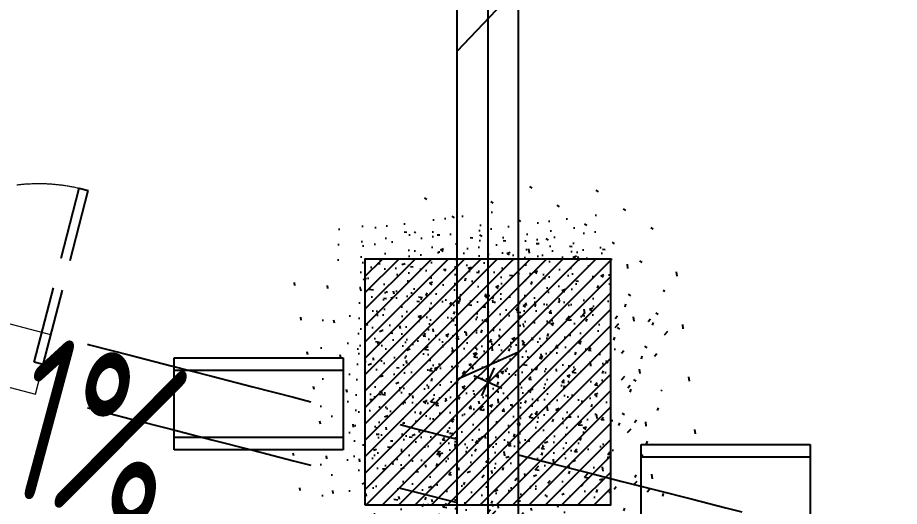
# Model space of a CAD drawing. Header units: inches. Extents: x 0 to 1813292486, y 0 to 3473589894.
# Drawn here: x 600464106 to 600466975, y 3473218413 to 3473220004 of the extents above; entities that cross this region are included whole.
import ezdxf

# ---------------------------------------------------------------- set-up
doc = ezdxf.new("R2010")
doc.units = ezdxf.units.IN
doc.header["$LTSCALE"] = 1000
doc.header["$MEASUREMENT"] = 0
doc.linetypes.add('AX-MALL-GIRD-200$0$DOTE', pattern=[2.4200000000000004, 2, -0.2, 0.02, -0.2])
doc.linetypes.add('AX-MALL-WALL-P02-QT$0$DASH', pattern=[0.35, 0.25, -0.1])
for name, color, linetype in [('A-Anno-Note', 241, 'Continuous'), ('AX-MALL-DIM-P02$0$A-Anno-Note', 241, 'Continuous'), ('AX-MALL-DIM-P02$0$A-Detl-Thin', 131, 'Continuous'), ('AX-MALL-GIRD-200$0$A-Grid', 222, 'AX-MALL-GIRD-200$0$DOTE'), ('AX-MALL-P02-200$0$A-Anno-Note', 241, 'Continuous'), ('AX-MALL-WALL-P02$0$A-Anno-Note', 241, 'Continuous'), ('AX-MALL-WALL-P02-QT$0$A-Detl-Patt', 8, 'Continuous'), ('AX-MALL-WALL-P02-QT$0$A-Detl-Thin', 131, 'Continuous'), ('AX-MALL-WALL-P02-QT$0$A-Fixt', 81, 'Continuous'), ('AX-MALL-WALL-P02-QT$0$A-Wall', 2, 'Continuous'), ('AX-MALL-WALL-P02-QT$0$A-Wall-Patt', 13, 'Continuous'), ('AX-MALL-WALL-P02-QT$0$A-Wind', 4, 'Continuous'), ('AX-MALL-WORD-P02$0$A-Spac-Iden', 231, 'Continuous'), ('AX-MALL-ZTKD-P02$0$A-Anno-Note', 241, 'Continuous'), ('SX-MALL-WALL-L-2F~3F$0$S-COLU', 30, 'Continuous'), ('SX-MALL-WALL-L-2F~3F$0$S-PATT-WALL', 83, 'Continuous'), ('SX-MALL-WALL-L-2F~3F$0$单形心', 4, 'Continuous')]:
    doc.layers.add(name, color=color, linetype=linetype)
doc.layers.add('AX-MALL-WALL-P02-QT$0$M-AUX-TO-ARCH', color=1, linetype='Continuous', plot=False)
doc.styles.add('AX-MALL-DIM-P02$0$_TCH_DIM', font='gbenor.shx')

# ---------------------------------------------------------------- blocks, each defined once
blk = doc.blocks.new('AX-MALL-WORD-P02')
at = {"layer": 'AX-MALL-WORD-P02$0$A-Spac-Iden'}
blk.add_lwpolyline([(600277928.3231541, 3473116729.902753, 0.001813914426218844), (600281156.0544207, 3473114508.913897), (600283496.7202624, 3473120792.08564), (600279935.785306, 3473122118.638401)], format="xyb", close=True, dxfattribs=at)
blk = doc.blocks.new('AX-MALL-GIRD-200')
at = {"layer": 'AX-MALL-GIRD-200$0$A-Grid'}
blk.add_line((600308063.3157052, 3473197622.839416), (600269333.7767559, 3473093659.112334), dxfattribs=at)
blk = doc.blocks.new('AX-MALL-WALL-P02-QT$0$tj')
at = {"layer": 'AX-MALL-WALL-P02-QT$0$A-Detl-Patt'}
h = blk.add_hatch(dxfattribs=at)
h.set_pattern_fill('STEEL', color=256, scale=100.0000000000001, angle=50.43183869082386)
h.set_pattern_definition([(75.00000000004839, (-14278.19445574284, 156289.8254051208), (-153.3407249234246, 41.08752340989569), []), (75.00000000004839, (-14317.88195610046, 156358.5661673546), (-153.3407249234246, 41.08752340989569), [])])
edge = h.paths.add_edge_path()
edge.add_line((88101.273016572, 47666.64152574539), (87883.93542659283, 47459.84604215622))
edge.add_line((87883.93542659283, 47459.84604215622), (91571.54751467705, 43584.64122533798))
edge.add_arc((262949.389629302, 558937.705083496), 543101.4133620498, 251.6057364187558, 260.0288666978238)
edge.add_arc((172180.8466627672, -2862.146247219684), 27099.9982179492, 64.7128659603706, 96.9316049602786, ccw=False)
edge.add_arc((262948.9730309481, 558936.3205539446), 543099.9677998082, 261.6155114784545, 271.7251478115656)
edge.add_line((279298.9759148359, 16082.51663446426), (279298.9759315252, 16382.65274763107))
edge.add_arc((262948.9742454757, 558936.3204835369), 542799.9676941936, 261.62020364125146, 271.7261014454634, ccw=False)
edge.add_arc((172180.8456921196, -2862.14609140989), 27400.00151046549, 64.80631838577902, 96.83815911678944)
edge.add_arc((262949.394896181, 558937.7037490648), 542801.4137571028, 251.6136389015772, 260.02417327084333, ccw=False)
edge.add_line((91737.26096642017, 43845.69257831573), (88101.273016572, 47666.64152574539))
blk.add_lwpolyline([(88103.03003954887, 47737.33037519455), (87813.24658572674, 47461.60306501389), (91543.92713344097, 43541.13421487808, 0.03677856867194786), (168908.9495433569, 23989.2463850975, -0.1416543586965341), (183742.0972260237, 21592.70785188675, 0.04416604653312874), (279348.9759123325, 16034.00206041336), (279348.9759345055, 16434.18465709686, -0.04414427716130016), (183859.0483468771, 21979.79425859451, 0.1405450684183163), (168919.8474783897, 24393.46752309799, -0.03670519880877311), (91764.87840116024, 43889.20268630981), (88103.03007543087, 47737.33033752441)], format="xyb", dxfattribs=at)
blk.add_lwpolyline([(88101.273016572, 47666.64152574539), (87883.93542659283, 47459.84604215622), (91571.54751467705, 43584.64122533798, 0.0367693963449814), (168910.2986617088, 24039.77597379684, -0.1415142461245126), (183756.7420067787, 21641.08926153183, 0.04414024362697595), (279298.9759148359, 16082.51663446426), (279298.9759315252, 16382.65274763107, -0.04412389944666065), (183844.4648458958, 21931.40288829803, 0.1406825130026793), (168918.4574091434, 24342.94360637665, -0.03671436212623864), (91737.26096642017, 43845.69257831573)], format="xyb", close=True, dxfattribs=at)
blk = doc.blocks.new('AX-MALL-WALL-P02-QT$0$1')
at = {"layer": 'AX-MALL-WALL-P02-QT$0$A-Detl-Patt', "linetype": 'AX-MALL-WALL-P02-QT$0$DASH', "extrusion": (0, 0, -1)}
for p, q in [((108521.714856267, -109072.1955194473), (108772.1514668465, -108543.5117721558)), ((108799.2634540796, -108556.3546748161), (108772.1514668465, -108543.5117721558)), ((108548.8268431425, -109085.0384221077), (108799.2634540796, -108556.3546748161)), ((109579.0823497772, -109573.0687398911), (109829.5189602375, -109044.3849935532)), ((109606.1943365335, -109585.9116430283), (109856.6309474707, -109057.2278962135)), ((109829.5189602375, -109044.3849935532), (109856.6309474707, -109057.2278962135)), ((108521.714856267, -109072.1955194473), (108548.8268431425, -109085.0384221077)), ((109606.1943365335, -109585.9116430283), (109579.0823497772, -109573.0687398911))]:
    blk.add_line(p, q, dxfattribs=at)
at = {"layer": 'AX-MALL-WALL-P02-QT$0$A-Detl-Patt', "linetype": 'AX-MALL-WALL-P02-QT$0$DASH', "lineweight": 13, "extrusion": (0, 0, -1)}
blk.add_lwpolyline([(-108799.1811138391, -108556.5284986496, 0.4067224467930122), (-109063.9545964003, -109329.0535812378, 0.4067224466732205), (-109829.4366202354, -109044.5588169098)], format="xyb", dxfattribs=at)
at = {"layer": 'AX-MALL-WALL-P02-QT$0$A-Detl-Patt', "linetype": 'AX-MALL-WALL-P02-QT$0$DASH', "lineweight": 13}
blk.add_lwpolyline([(108478.905179143, -109162.5688095093), (109563.3846606016, -109676.2849311829), (109649.0040137768, -109495.538351059), (108564.524532795, -108981.8222289085)], close=True, dxfattribs=at)
blk = doc.blocks.new('SX-MALL-WALL-L-2F~3F$0$BANWANG_XINGXIN')
at = {"color": 0}
for points in [[(0.7071067811865476, 0.7071067811865475), (-0.7071067811865477, -0.7071067811865475)], [(-0.7071067811865475, 0.7071067811865476), (0.7071067811865474, -0.7071067811865477)]]:
    blk.add_lwpolyline(points, dxfattribs=at)
blk = doc.blocks.new('SX-MALL-WALL-L-2F~3F')
at = {"layer": 'SX-MALL-WALL-L-2F~3F$0$S-PATT-WALL'}
h = blk.add_hatch(dxfattribs=at)
h.set_pattern_fill('钢筋混凝土', color=256, scale=15, pattern_type=2)
h.set_pattern_definition([(24.56816126897118, (600310458.0022663, 3473123126.988325), (-15.59158027413805, 34.10502345044068), []), (29.56816126897116, (600310458.0022663, 3473123126.988325), (97.53445418546843, -46.37920058067958), [11.25, -123.75]), (334.5681612689711, (600310458.0022663, 3473123126.988325), (19.88439785656707, 112.9961142691283), [9, -99]), (80.01956126897115, (600310466.1301374, 3473123123.123393), (117.4189030114315, 66.61682160370667), [9.5610285, -105.1713168]), (25.7523612689711, (600310468.4750513, 3473123155.100969), (141.3476151987025, -79.15081602295618), [16.87499999999999, -185.6249999999999]), (76.20376126897115, (600310480.254015, 3473123148.505061), (182.3878363477913, 87.98253884876249), [14.3415432, -157.75695]), (330.7523612689712, (600310468.4750513, 3473123155.100969), (182.3877676883663, 87.98268128173007), [13.5, -148.5]), (0.5681612689711814, (600310479.9131773, 3473123142.836416), (62.82047313484725, -87.84980452382398), [11.25, -123.75]), (305.5681612689711, (600310479.9131773, 3473123142.836416), (72.17288947808169, 89.18848099628539), [9, -99]), (51.01956126897117, (600310485.148212, 3473123135.515595), (134.9933625481983, 1.338571222877746), [9.5610285, -105.1713168]), (17.06816126897112, (600310458.0022663, 3473123126.988325), (19.14085718805359, 46.15589492260482), [0, -97.8, 0, -100.5, 0, -99.375]), (347.0681612689712, (600310458.0022663, 3473123126.988325), (57.63084703015332, 41.66442752021282), [0, -57.3, 0, -95.55, 0, -37.875]), (307.0681612689711, (600310426.6566678, 3473123138.66548), (73.85473998631473, -31.1234233745879), [0, -37.5, 0, -117, 0, -155.25]), (297.0681612689711, (600310412.6003456, 3473123143.901873), (87.21641675050711, -16.46683789322844), [0, -48.74999999999997, 0, -77.69999999999993, 0, -110.2499999999999])])
h.paths.add_polyline_path([(600277920.2137114, 3473117853.96116), (600278669.8842283, 3473117574.686895), (600278949.1584882, 3473118324.357396), (600278199.4879712, 3473118603.631661)])
at = {"layer": 'SX-MALL-WALL-L-2F~3F$0$S-COLU'}
blk.add_lwpolyline([(600277920.2137114, 3473117853.96116), (600278669.8842283, 3473117574.686895), (600278949.1584882, 3473118324.357396), (600278199.4879712, 3473118603.631661)], close=True, dxfattribs=at)
at = {"layer": 'SX-MALL-WALL-L-2F~3F$0$单形心', "xscale": 50, "yscale": 50, "zscale": 50}
blk.add_blockref('SX-MALL-WALL-L-2F~3F$0$BANWANG_XINGXIN', (600278434.6860998, 3473118089.159278), dxfattribs=at)
blk = doc.blocks.new('SX-MALL-WALL-2F~3F')
blk.add_blockref('SX-MALL-WALL-L-2F~3F', (0, 0))
blk = doc.blocks.new('AX-MALL-WALL-P02-QT$0$JB-AC(i)-Li')
for p, q in [((-275, 0), (275, 0)), ((-275, 0), (275, 0)), ((-275, -300), (-275, 0)), ((275, 0), (275, -300)), ((-275, -40), (275, -40)), ((275, -260), (-275, -260)), ((275, -300), (-275, -300))]:
    blk.add_line(p, q)
blk = doc.blocks.new('AX-MALL-WALL-P02-QT')
at = {"layer": 'AX-MALL-WALL-P02-QT$0$A-Wall-Patt'}
h = blk.add_hatch(dxfattribs=at)
h.set_pattern_fill('普通砖', color=256, scale=200, style=0)
h.set_pattern_definition([(45, (0, 359.0227), (-353.55353201463, 353.55353201463), [])])
h.paths.add_polyline_path([(600277969.3745538, 3473116863.700861), (600278085.1830915, 3473116864.513332), (600279785.1291375, 3473121427.767416), (600279757.5658774, 3473121544.749086), (600279632.6207912, 3473121591.294796), (600277915.5790429, 3473116982.149825)])
at = {"layer": 'AX-MALL-WALL-P02-QT$0$A-Detl-Thin', "linetype": 'AX-MALL-WALL-P02-QT$0$DASH', "ltscale": 3}
for points in [[(600274679.3085418, 3473120469.271742, 0.002037645849407282), (600278275.8945863, 3473117949.363609, 0.002037645849407282)], [(600274607.0890028, 3473120275.409068, 0.00203683859659363), (600278203.8279805, 3473117755.911476)], [(600278445.4634174, 3473117831.632579, 0.001722515416544638), (600281502.5667874, 3473115725.531854, 0.001722515416544638)]]:
    blk.add_lwpolyline(points, format="xyb", dxfattribs=at)
at = {"layer": 'AX-MALL-WALL-P02-QT$0$A-Wall'}
for p, q in [((600277915.5790429, 3473116982.149825), (600279632.6207912, 3473121591.294796)), ((600278085.1830915, 3473116864.513332), (600279785.1291375, 3473121427.767416))]:
    blk.add_line(p, q, dxfattribs=at)
at = {"layer": 'AX-MALL-WALL-P02-QT$0$A-Detl-Thin'}
blk.add_blockref('SX-MALL-WALL-2F~3F', (0, 0), dxfattribs=at)
at = {"layer": 'AX-MALL-WALL-P02-QT$0$A-Detl-Thin', "rotation": 339.5681613091762}
blk.add_blockref('AX-MALL-WALL-P02-QT$0$tj', (600144118.6961328, 3473128496.287411), dxfattribs=at)
at = {"layer": 'AX-MALL-WALL-P02-QT$0$A-Fixt', "rotation": 339.5681613375581}
for p in [(600277763.9385275, 3473118423.064352), (600279088.7160256, 3473117628.425953)]:
    blk.add_blockref('AX-MALL-WALL-P02-QT$0$JB-AC(i)-Li', p, dxfattribs=at)
at = {"layer": 'AX-MALL-WALL-P02-QT$0$A-Wind'}
blk.add_blockref('AX-MALL-GIRD-200', (0, 0), dxfattribs=at)
at = {"layer": 'AX-MALL-WALL-P02-QT$0$M-AUX-TO-ARCH', "rotation": 350.3670323087379}
blk.add_blockref('AX-MALL-WALL-P02-QT$0$1', (600187375.5161347, 3473245029.433586), dxfattribs=at)
blk = doc.blocks.new('AX-MALL-WALL-P02')
at = {"layer": 'AX-MALL-WALL-P02$0$A-Anno-Note'}
blk.add_blockref('AX-MALL-WORD-P02', (0, 0), dxfattribs=at)
blk.add_blockref('AX-MALL-WALL-P02-QT', (0, 0), dxfattribs=at)
blk = doc.blocks.new('AX-MALL-ZTKD-P02')
at = {"layer": 'AX-MALL-ZTKD-P02$0$A-Anno-Note'}
blk.add_blockref('AX-MALL-GIRD-200', (0, 0), dxfattribs=at)
blk = doc.blocks.new('AX-MALL-DIM-P02')
at = {"layer": 'AX-MALL-DIM-P02$0$A-Detl-Thin'}
blk.add_blockref('AX-MALL-ZTKD-P02', (-2.384185791015625e-06, 9.5367431640625e-07), dxfattribs=at)
at = {"layer": 'AX-MALL-DIM-P02$0$A-Anno-Note', "style": 'AX-MALL-DIM-P02$0$_TCH_DIM', "width": 0.7}
blk.add_text('1%', height=535.5, rotation=324.507267565688, dxfattribs=at).set_placement((600276819.4039297, 3473118309.710618))
blk = doc.blocks.new('AX-MALL-P02-200')
at = {"layer": 'AX-MALL-P02-200$0$A-Anno-Note'}
blk.add_blockref('AX-MALL-WALL-P02', (0, 0), dxfattribs=at)
blk.add_blockref('AX-MALL-DIM-P02', (0, 0), dxfattribs=at)

msp = doc.modelspace()

# ---------------------------------------------------------------- block references
at = {"layer": 'A-Anno-Note', "rotation": 20.43183869077545}
msp.add_blockref('AX-MALL-P02-200', (1250392458.527329, 9048125.682563305), dxfattribs=at)

doc.saveas('drawing.dxf')
